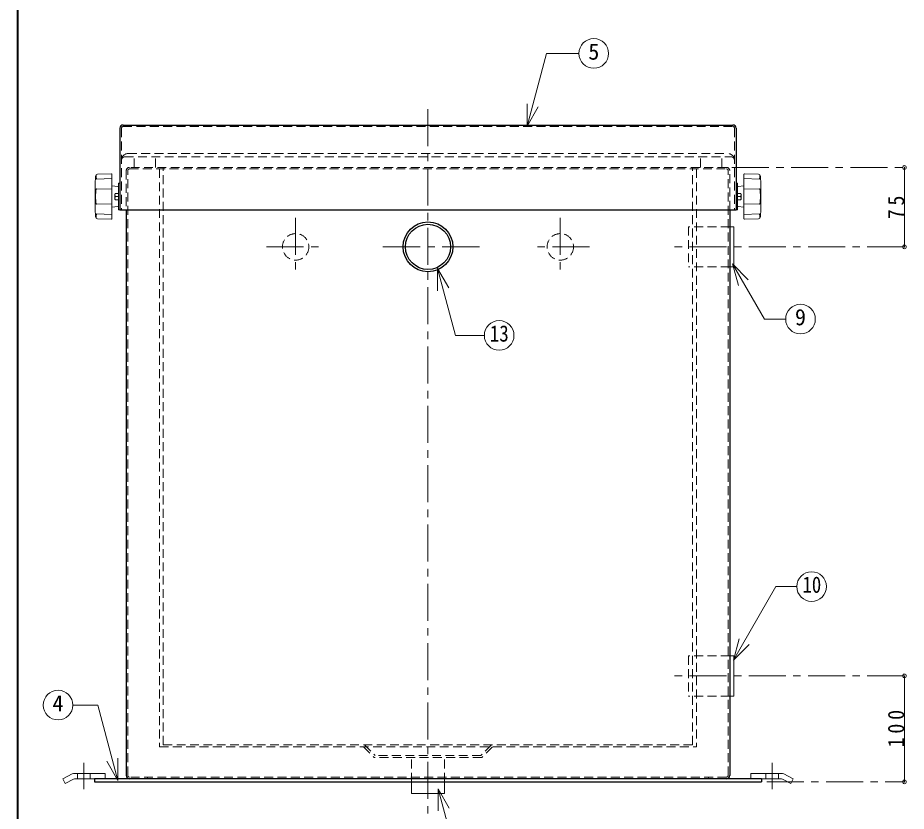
# Model space of a CAD drawing. Units: millimetres at full size, sheet at 1:7. Extents: x -1486 to 1349, y -951 to 1016.
# Drawn here: x -1486 to -647, y -576 to 173 of the extents above; entities that cross this region are included whole.
import ezdxf
from ezdxf.enums import TextEntityAlignment as Align

# ---------------------------------------------------------------- set-up
doc = ezdxf.new("R2010")
doc.units = ezdxf.units.MM
doc.header["$LTSCALE"] = 7
doc.header["$PDMODE"] = 32
doc.header["$PDSIZE"] = 3.5
doc.linetypes.add('CHAIN1', pattern=[8, 5, -1, 1, -1])
doc.linetypes.add('DASHED1', pattern=[1.8, 1.2, -0.6])
doc.layers.add('0-0', color=7, linetype='Continuous', lineweight=18)
doc.styles.add('ＭＳ ゴシック', font='')
doc.styles.get('ＭＳ ゴシック').set_extended_font_data('MS Gothic')

msp = doc.modelspace()

# ---------------------------------------------------------------- linework, layer by layer
at = {"layer": '0-0', "color": 1, "lineweight": 40}
msp.add_line((-1485.961, -950.661), (-1485.961, 1016.339), dxfattribs=at)
at = {"layer": '0-0', "color": 4, "linetype": 'CHAIN1', "lineweight": 9}
for p, q in [((-1098.461, 86.839), (-1098.461, -584.161)), ((-811.461, 31.839), (-648.461, 31.839)), ((-1223.461, -15.661), (-1223.461, -70.661)), ((-973.461, -15.661), (-973.461, -70.661)), ((-1250.961, -43.161), (-1195.961, -43.161)), ((-1049.961, -43.161), (-1146.961, -43.161)), ((-945.961, -43.161), (-1000.961, -43.161)), ((-648.461, -43.161), (-867.461, -43.161)), ((-648.461, -448.161), (-867.461, -448.161)), ((-1423.461, -530.161), (-1423.461, -555.161)), ((-773.461, -530.161), (-773.461, -555.161)), ((-778.461, -548.161), (-648.461, -548.161))]:
    msp.add_line(p, q, dxfattribs=at)
at = {"layer": '0-0'}
for p, q in [((-1004.813, 70.785), (-1004.813, 91.785)), ((-1004.813, 70.785), (-994.313, 88.972)), ((-1397.477, 25.802), (-1410.625, 25.379)), ((-1396.961, -16.624), (-1396.961, 25.302)), ((-799.961, -16.624), (-799.961, 25.302)), ((-799.445, 25.802), (-786.297, 25.379)), ((-1412.947, 16.102), (-1412.558, 23.485)), ((-1396.961, 21.274), (-1411.508, 20.789)), ((-1390.961, 16.839), (-1389.461, 16.839)), ((-805.961, 16.839), (-807.461, 16.839)), ((-799.961, 21.274), (-785.414, 20.789)), ((-783.975, 16.102), (-784.364, 23.485)), ((-1412.961, -6.897), (-1412.961, 15.576)), ((-1396.961, 11.194), (-1411.508, 11.679)), ((-1391.419, 13.878), (-1396.961, 14.339)), ((-805.502, 13.878), (-799.961, 14.339)), ((-799.961, 11.194), (-785.414, 11.679)), ((-783.961, -6.897), (-783.961, 15.576)), ((-1394.211, 6.688), (-1394.211, 1.991)), ((-1393.586, 7.339), (-1390.961, 7.339)), ((-1393.586, 4.339), (-1390.961, 4.339)), ((-1393.586, 1.339), (-1390.961, 1.339)), ((-803.336, 7.339), (-805.961, 7.339)), ((-803.336, 4.339), (-805.961, 4.339)), ((-803.336, 1.339), (-805.961, 1.339)), ((-802.711, 6.688), (-802.711, 1.991)), ((-1412.947, -7.424), (-1412.558, -14.806)), ((-1396.961, -2.515), (-1411.508, -3)), ((-1391.419, -5.199), (-1396.961, -5.661)), ((-805.502, -5.199), (-799.961, -5.661)), ((-799.961, -2.515), (-785.414, -3)), ((-783.975, -7.424), (-784.364, -14.806)), ((-1396.961, -12.595), (-1411.508, -12.111)), ((-1397.477, -17.124), (-1410.625, -16.7)), ((-799.961, -12.595), (-785.414, -12.111)), ((-799.445, -17.124), (-786.297, -16.7)), ((-1089.386, -63.682), (-1078.886, -81.869)), ((-1089.386, -63.682), (-1089.386, -84.682)), ((-810.739, -59.305), (-795.89, -74.154)), ((-810.739, -59.305), (-805.304, -79.589)), ((-810.739, -59.305), (-780.702, -111.332)), ((-780.702, -111.332), (-760.593, -111.332)), ((-810.014, -433.32), (-804.579, -413.035)), ((-810.014, -433.32), (-795.165, -418.47)), ((-809.461, -429.161), (-813.461, -429.161)), ((-809.461, -429.161), (-809.461, -467.161)), ((-809.461, -467.161), (-813.461, -467.161)), ((-1433.926, -475.726), (-1410.39, -475.726)), ((-1391.349, -546.787), (-1410.39, -475.726)), ((-1391.349, -546.787), (-1401.849, -528.6)), ((-1391.349, -546.787), (-1391.349, -525.787)), ((-1434.517, -540.689), (-1443.461, -545.161)), ((-1443.461, -545.161), (-1441.225, -549.633)), ((-1432.281, -540.161), (-1403.461, -540.161)), ((-1431.1, -545.161), (-1413.461, -545.161)), ((-1403.461, -540.161), (-1403.461, -545.161)), ((-793.461, -540.161), (-793.461, -545.161)), ((-764.641, -540.161), (-793.461, -540.161)), ((-765.822, -545.161), (-783.461, -545.161)), ((-762.405, -540.689), (-753.461, -545.161)), ((-753.461, -545.161), (-755.697, -549.633)), ((-1433.336, -545.689), (-1441.225, -549.633)), ((-1113.961, -559.161), (-1113.961, -548.161)), ((-1082.961, -559.161), (-1082.961, -548.161)), ((-763.585, -545.689), (-755.697, -549.633)), ((-1113.961, -559.161), (-1082.961, -559.161)), ((-1088.999, -554.644), (-1078.499, -572.83)), ((-1088.999, -554.644), (-1088.999, -575.644))]:
    msp.add_line(p, q, dxfattribs=at)
at = {"layer": '0-0', "color": 5, "lineweight": 25}
for p, q in [((-1389.461, 68.839), (-1389.461, -8.161)), ((-1386.461, 71.839), (-810.461, 71.839)), ((-807.461, 68.839), (-807.461, -8.161)), ((-1389.461, -8.161), (-807.461, -8.161)), ((-1383.461, -8.161), (-1383.461, -542.161)), ((-813.461, -8.161), (-813.461, -542.161)), ((-783.461, -545.161), (-1413.461, -545.161)), ((-1413.461, -545.161), (-1413.461, -548.161)), ((-783.461, -545.161), (-783.461, -548.161)), ((-1413.461, -548.161), (-783.461, -548.161))]:
    msp.add_line(p, q, dxfattribs=at)
at = {"layer": '0-0', "linetype": 'DASHED1'}
for p, q in [((-1387.961, 68.839), (-1387.961, -8.161)), ((-1386.461, 70.339), (-810.461, 70.339)), ((-808.961, 68.839), (-808.961, -8.161)), ((-1381.961, 44.839), (-814.961, 44.839)), ((-1384.961, 41.839), (-811.961, 41.839)), ((-1383.461, 28.839), (-1383.461, -8.161)), ((-1381.961, -542.161), (-1381.961, 28.839)), ((-816.461, 31.839), (-1380.461, 31.839)), ((-1380.461, 30.339), (-816.461, 30.339)), ((-1351.961, 30.339), (-1351.961, -515.161)), ((-1348.461, -513.161), (-1348.461, 31.839)), ((-848.461, -513.161), (-848.461, 31.839)), ((-844.961, 30.339), (-844.961, -515.161)), ((-814.961, -542.161), (-814.961, 28.839)), ((-813.461, -8.161), (-813.461, 28.839)), ((-1351.961, -515.161), (-844.961, -515.161)), ((-1348.461, -513.161), (-848.461, -513.161)), ((-816.461, -543.661), (-1380.461, -543.661)), ((-1363.461, -543.661), (-1363.461, -545.161)), ((-833.461, -543.661), (-833.461, -545.161))]:
    msp.add_line(p, q, dxfattribs=at)
at = {"layer": '0-0', "color": 4, "linetype": 'DASHED1', "lineweight": 9}
for p, q in [((-1375.961, 31.839), (-1375.961, 41.839)), ((-1355.961, 31.839), (-1355.961, 41.839)), ((-840.961, 31.839), (-840.961, 41.839)), ((-820.961, 31.839), (-820.961, 41.839)), ((-813.461, -24.161), (-852.461, -24.161)), ((-852.461, -24.161), (-852.461, -62.161)), ((-813.461, -62.161), (-852.461, -62.161)), ((-813.461, -429.161), (-852.461, -429.161)), ((-852.461, -429.161), (-852.461, -467.161)), ((-813.461, -467.161), (-852.461, -467.161)), ((-1159.289, -515.161), (-1149.289, -525.161)), ((-1158.461, -513.161), (-1148.461, -523.161)), ((-1038.461, -513.161), (-1048.461, -523.161)), ((-1037.632, -515.161), (-1047.632, -525.161)), ((-1047.632, -525.161), (-1149.289, -525.161)), ((-1048.461, -523.161), (-1148.461, -523.161)), ((-1113.961, -548.161), (-1113.961, -523.161)), ((-1082.961, -548.161), (-1082.961, -523.161)), ((-1429.461, -540.161), (-1429.461, -545.161)), ((-1417.461, -540.161), (-1417.461, -545.161)), ((-779.461, -540.161), (-779.461, -545.161)), ((-767.461, -540.161), (-767.461, -545.161))]:
    msp.add_line(p, q, dxfattribs=at)
at = {"layer": '0-0', "color": 4, "lineweight": 9}
for p, q in [((-648.461, 31.839), (-648.461, -43.161)), ((-809.461, -24.161), (-813.461, -24.161)), ((-809.461, -24.161), (-809.461, -62.161)), ((-809.461, -62.161), (-813.461, -62.161)), ((-648.461, -448.161), (-648.461, -548.161))]:
    msp.add_line(p, q, dxfattribs=at)
at = {"layer": '0-0'}
for points in [[(-1004.813, 70.785), (-986.43, 139.392), (-955.833, 139.392)], [(-1390.961, 16.839), (-1390.961, -8.161), (-1389.461, -8.161)], [(-805.961, 16.839), (-805.961, -8.161), (-807.461, -8.161)], [(-1089.386, -63.682), (-1072.494, -126.725), (-1045.234, -126.725)], [(-810.014, -433.32), (-769.898, -363.837), (-750.05, -363.837)], [(-1088.999, -554.644), (-1065.624, -641.883), (-1029.209, -641.883)]]:
    msp.add_lwpolyline(points, dxfattribs=at)
for centre in [(-941.833, 139.392), (-746.593, -111.332), (-1031.234, -126.725), (-736.05, -363.837), (-1447.926, -475.726)]:
    msp.add_circle(centre, 14, dxfattribs=at)
at = {"layer": '0-0', "color": 5, "lineweight": 25}
for radius in [23.5, 21.35]:
    msp.add_circle((-1098.461, -43.161), radius, dxfattribs=at)
at = {"layer": '0-0', "color": 4, "linetype": 'DASHED1', "lineweight": 9}
for centre in [(-1223.461, -43.161), (-973.461, -43.161)]:
    msp.add_circle(centre, 12.5, dxfattribs=at)
at = {"layer": '0-0', "color": 5, "lineweight": 25}
for centre, start, end in [((-1386.461, 68.839), 90, 180), ((-810.461, 68.839), 0, 90), ((-1380.461, -542.161), 180, 270), ((-816.461, -542.161), 270, 0)]:
    msp.add_arc(centre, 3, start, end, dxfattribs=at)
at = {"layer": '0-0', "linetype": 'DASHED1'}
for centre, radius, start, end in [((-1386.461, 68.839), 1.5, 90, 180), ((-810.461, 68.839), 1.5, 0, 90), ((-1381.961, 38.839), 6, 90, 180), ((-814.961, 38.839), 6, 0, 90), ((-1384.961, 38.839), 3, 90, 180), ((-811.961, 38.839), 3, 0, 90), ((-1380.461, 28.839), 3, 90, 180), ((-1380.461, 28.839), 1.5, 90, 180), ((-816.461, 28.839), 3, 0, 90), ((-816.461, 28.839), 1.5, 0, 90), ((-1380.461, -542.161), 1.5, 180, 270), ((-816.461, -542.161), 1.5, 270, 0)]:
    msp.add_arc(centre, radius, start, end, dxfattribs=at)
at = {"layer": '0-0'}
for centre, radius, start, end in [((-1410.56, 23.38), 2, 91.84585, 176.98087), ((-1397.461, 25.302), 0.5, 0, 91.84585), ((-799.461, 25.302), 0.5, 88.15415, 180), ((-786.361, 23.38), 2, 3.01913, 88.15415), ((-1402.004, 23.764), 9.959, 178.90936, 197.37998), ((-1409.891, 23.844), 2.072, 141.26695, 176.97243), ((-794.918, 23.764), 9.959, 342.62002, 1.09064), ((-787.03, 23.844), 2.072, 3.02757, 38.73305), ((-1402.961, 15.576), 10, 176.98087, 180), ((-1358.124, 4.339), 54.337, 172.70127, 187.29873), ((-1411.525, 11.179), 0.5, 88.09085, 172.70127), ((-1391.461, 13.379), 0.5, 0, 85.23636), ((-805.461, 13.379), 0.5, 94.76364, 180), ((-785.397, 11.179), 0.5, 7.29873, 91.90915), ((-838.797, 4.339), 54.337, 352.70127, 7.29873), ((-793.961, 15.576), 10, 0, 3.01913), ((-1392.105, 5.839), 2.108, 134.62454, 225.37546), ((-1392.105, 2.839), 2.108, 134.62454, 225.37546), ((-1392.645, 5.811), 1.795, 121.62812, 150.75937), ((-1392.645, 2.868), 1.795, 209.24063, 238.37188), ((-804.277, 5.811), 1.795, 29.24063, 58.37188), ((-804.277, 2.868), 1.795, 301.62812, 330.75937), ((-804.816, 5.839), 2.108, 314.62454, 45.37546), ((-804.816, 2.839), 2.108, 314.62454, 45.37546), ((-1402.961, -6.897), 10, 180, 183.01913), ((-1411.525, -2.5), 0.5, 187.29873, 271.90915), ((-1391.461, -4.701), 0.5, 274.76364, 0), ((-805.461, -4.701), 0.5, 180, 265.23636), ((-785.397, -2.5), 0.5, 268.09085, 352.70127), ((-793.961, -6.897), 10, 356.98087, 0), ((-1410.56, -14.701), 2, 183.01913, 268.15415), ((-1402.004, -15.085), 9.959, 162.62002, 181.09064), ((-1409.891, -15.166), 2.072, 183.02757, 218.73305), ((-1397.461, -16.624), 0.5, 268.15415, 0), ((-799.461, -16.624), 0.5, 180, 271.84585), ((-786.361, -14.701), 2, 271.84585, 356.98087), ((-794.918, -15.085), 9.959, 358.90936, 17.37998), ((-787.03, -15.166), 2.072, 321.26695, 356.97243), ((-1432.281, -545.161), 5, 90, 116.56505), ((-1431.1, -550.161), 5, 90, 116.56505), ((-765.822, -550.161), 5, 63.43495, 90), ((-764.641, -545.161), 5, 63.43495, 90)]:
    msp.add_arc(centre, radius, start, end, dxfattribs=at)
at = {"layer": '0-0', "color": 4}
for p in [(-648.461, 31.839), (-648.461, -43.161), (-648.461, -448.161), (-648.461, -548.161)]:
    msp.add_point(p, dxfattribs=at)

# ---------------------------------------------------------------- texts
at = {"layer": '0-0', "style": 'ＭＳ ゴシック'}
for s, p in [('5', (-947.083, 128.892)), ('9', (-751.843, -121.832)), ('4', (-1453.176, -486.226))]:
    msp.add_text(s, height=15.4, dxfattribs=at).set_placement(p, align=Align.BOTTOM_LEFT)
at = {"layer": '0-0', "style": 'ＭＳ ゴシック', "width": 0.85}
for s, p in [('13', (-1039.984, -137.225)), ('10', (-744.8, -374.337))]:
    msp.add_text(s, height=15.4, dxfattribs=at).set_placement(p, align=Align.BOTTOM_LEFT)
at = {"layer": '0-0', "char_height": 15.4, "attachment_point": 7, "rotation": 90, "style": 'ＭＳ ゴシック'}
for s, insert in [('\\T1.36;\\W0.9;75', (-648.461, -17.036)), ('\\T1.38;\\W0.9;100', (-648.461, -515.661))]:
    msp.add_mtext(s, dxfattribs=dict(at, insert=insert))

doc.saveas('drawing.dxf')
